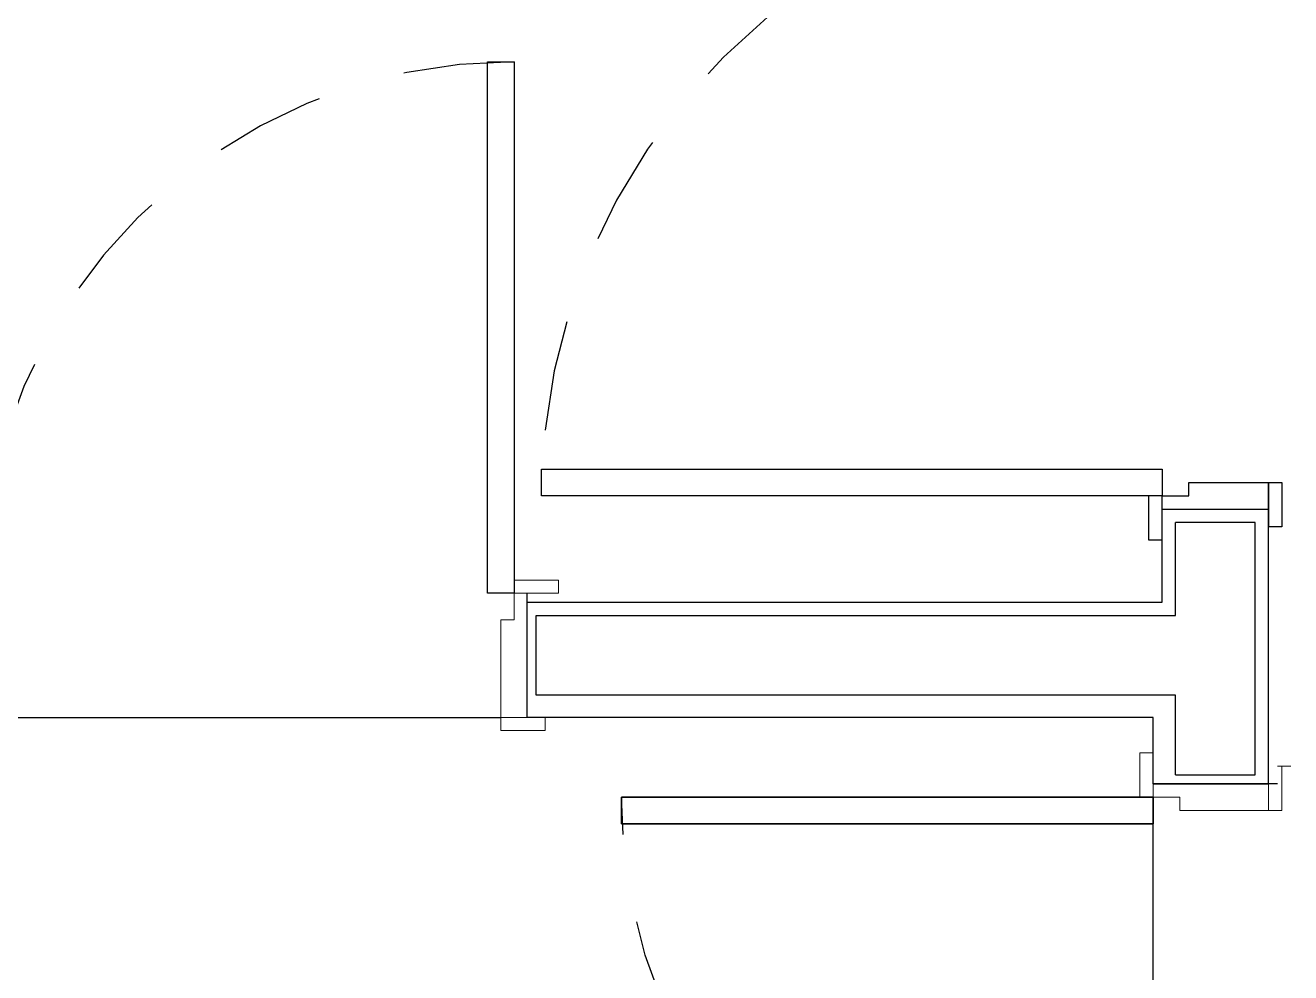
# Model space of a CAD drawing. Header units: millimetres. Extents: x 188.6 to 263.2, y 40.1 to 120.1.
# Drawn here: x 193.024 to 194.451, y 82.582 to 83.651 of the extents above; entities that cross this region are included whole.
import ezdxf

# ---------------------------------------------------------------- set-up
doc = ezdxf.new("R2010")
doc.units = ezdxf.units.MM
doc.linetypes.add('XREF-TIPO$0$HIDDEN2', pattern=[0.1875, 0.125, -0.0625])
doc.layers.add('ARQ', color=8, linetype='Continuous')

# ---------------------------------------------------------------- blocks, each defined once
blk = doc.blocks.new('XREF-TIPO$0$A$C281A5909')
at = {"color": 0}
for p, q in [((0.05, 0.755), (0.08, 0.755)), ((0.05, 0.155), (0.05, 0.755)), ((0.08, 0.755), (0.05, 0.755)), ((0.05, 0.755), (0.05, 0.155)), ((0.08, 0.755), (0.08, 0.155)), ((0.08, 0.155), (0.08, 0.755)), ((0.035, 0.015), (0.035, 0.155)), ((0.08, 0.155), (0.05, 0.155)), ((0.05, 0.155), (0.08, 0.155)), ((0.65, 0.155), (0.08, 0.155)), ((0.665, 0.025), (0.665, 0.155))]:
    blk.add_line(p, q, dxfattribs=at)
at = {"color": 0, "lineweight": 13}
for p, q in [((0, 0.155), (0, 0.17)), ((0, 0.17), (0.05, 0.17)), ((0.65, 0.155), (0.65, 0.17)), ((0.65, 0.17), (0.7, 0.17)), ((0.7, 0.17), (0.7, 0.155)), ((0, 0.155), (0.05, 0.155)), ((0.05, 0.155), (0.035, 0.155)), ((0.05, 0.155), (0.05, 0.125)), ((0.665, 0.155), (0.65, 0.155)), ((0.65, 0.125), (0.65, 0.155)), ((0.65, 0.155), (0.7, 0.155)), ((0.05, 0.125), (0.065, 0.125)), ((0.065, 0.125), (0.065, 0.025)), ((0.635, 0.025), (0.635, 0.125)), ((0.635, 0.125), (0.65, 0.125)), ((0.065, 0.025), (0.015, 0.025)), ((0.015, 0), (0.015, 0.015)), ((0.035, 0.025), (0.065, 0.025)), ((0.065, 0.025), (0.065, 0.01)), ((0.635, 0.025), (0.665, 0.025)), ((0.635, 0.01), (0.635, 0.025)), ((0.685, 0.025), (0.635, 0.025)), ((0.685, 0.025), (0.685, 0.01)), ((0.065, 0.01), (0.015, 0.01)), ((0.685, 0.01), (0.635, 0.01))]:
    blk.add_line(p, q, dxfattribs=at)
at = {"color": 0, "linetype": 'XREF-TIPO$0$HIDDEN2'}
blk.add_arc((0.05, 0.155), 0.6, 0, 90, dxfattribs=at)
blk = doc.blocks.new('XREF-TIPO$0$PORTA 70')
at = {"color": 0}
for p, q in [((36.2665, 23.8835), (36.2815, 23.8835)), ((36.2665, 23.8335), (36.2665, 23.8835)), ((36.2815, 23.8335), (36.2815, 23.8835)), ((36.4015, 23.8685), (36.4165, 23.8685)), ((36.4015, 23.8685), (36.4015, 23.8185)), ((36.4165, 23.8685), (36.4165, 23.8185)), ((36.2815, 23.8485), (36.2815, 23.8335)), ((36.4015, 23.8485), (36.2815, 23.8485)), ((36.4015, 23.8185), (36.4015, 23.8485)), ((36.2815, 23.8335), (36.2665, 23.8335)), ((36.3115, 23.8335), (36.2815, 23.8335)), ((36.3115, 23.8185), (36.3115, 23.8335)), ((36.4015, 23.8185), (36.3115, 23.8185)), ((36.4165, 23.8185), (36.4015, 23.8185)), ((36.3115, 23.1485), (36.4015, 23.1485)), ((36.3115, 23.1335), (36.3115, 23.1485)), ((36.4015, 23.1485), (36.4165, 23.1485)), ((36.4015, 23.1185), (36.4015, 23.1485)), ((36.4015, 23.1485), (36.4015, 23.0985)), ((36.4165, 23.1485), (36.4165, 23.0985)), ((36.2665, 23.0835), (36.2665, 23.1335)), ((36.2815, 23.1335), (36.3115, 23.1335)), ((36.2815, 23.0835), (36.2815, 23.1335)), ((36.2815, 23.1185), (36.4015, 23.1185)), ((36.4165, 23.0985), (36.4015, 23.0985)), ((36.2815, 23.0835), (36.2665, 23.0835))]:
    blk.add_line(p, q, dxfattribs=at)
blk.add_lwpolyline([(36.2815, 23.1635), (36.2815, 23.1335), (35.5815, 23.1335), (35.5815, 23.1635)], close=True, dxfattribs=at)
at = {"color": 0, "linetype": 'XREF-TIPO$0$HIDDEN2'}
blk.add_arc((36.2815, 23.1335), 0.7, 90, 180, dxfattribs=at)
blk = doc.blocks.new('A$C0BE265FA')
at = {"layer": 'ARQ'}
for p, q in [((-17.7761, -4.8849), (-17.7761, -4.2849)), ((-17.7761, -4.2849), (-17.7461, -4.2849)), ((-17.7461, -4.2849), (-17.7461, -4.8849)), ((-17.015, -4.8949), (-17.015, -4.7899)), ((-16.895, -5.0999), (-16.895, -4.7899)), ((-16.91, -4.8049), (-17, -4.8049)), ((-17, -4.9099), (-17, -4.8049)), ((-16.91, -5.0899), (-16.91, -4.8049)), ((-16.895, -5.0999), (-16.895, -4.7999)), ((-17.7461, -4.8849), (-17.7761, -4.8849)), ((-17.7311, -5.0249), (-17.7311, -4.8849)), ((-17.7311, -5.0249), (-17.7311, -4.8949)), ((-17.7311, -4.8949), (-17.015, -4.8949)), ((-17.7211, -4.9999), (-17.7211, -4.9099)), ((-17.7211, -4.9099), (-17, -4.9099)), ((-17, -4.9999), (-17.7211, -4.9999)), ((-17, -5.0899), (-17, -4.9999)), ((-18.3311, -5.0249), (-17.7611, -5.0249)), ((-17.025, -5.0249), (-17.7311, -5.0249)), ((-17.025, -5.0999), (-17.025, -5.0249)), ((-17, -5.0899), (-16.91, -5.0899)), ((-17.025, -5.0999), (-16.895, -5.0999))]:
    blk.add_line(p, q, dxfattribs=at)
at = {"layer": 'ARQ', "lineweight": 13}
for p, q in [((-17.6961, -4.8699), (-17.7461, -4.8699)), ((-17.6961, -4.8849), (-17.6961, -4.8699)), ((-17.7461, -4.8849), (-17.7311, -4.8849)), ((-17.7461, -4.8849), (-17.7461, -4.9149)), ((-17.6961, -4.8849), (-17.7461, -4.8849)), ((-17.7461, -4.9149), (-17.7611, -4.9149)), ((-17.7611, -4.9149), (-17.7611, -5.0249)), ((-17.7311, -5.0249), (-17.7611, -5.0249)), ((-17.7611, -5.0249), (-17.7611, -5.0399)), ((-17.7611, -5.0249), (-17.7111, -5.0249)), ((-17.7111, -5.0399), (-17.7111, -5.0249)), ((-17.7611, -5.0399), (-17.7111, -5.0399))]:
    blk.add_line(p, q, dxfattribs=at)
at = {"layer": 'ARQ', "linetype": 'XREF-TIPO$0$HIDDEN2'}
blk.add_arc((-17.7461, -4.8849), 0.6, 90, 180, dxfattribs=at)
at = {"layer": 'ARQ'}
blk.add_blockref('XREF-TIPO$0$PORTA 70', (-53.2965, -27.9084), dxfattribs=at)
at = {"layer": 'ARQ', "extrusion": (0, 0, -1), "zscale": -1, "rotation": 270}
blk.add_blockref('XREF-TIPO$0$A$C281A5909', (16.87, -5.0649), dxfattribs=at)

msp = doc.modelspace()

# ---------------------------------------------------------------- block references
at = {"layer": 'ARQ'}
msp.add_blockref('A$C0BE265FA', (211.3213, 87.8947), dxfattribs=at)

doc.saveas('drawing.dxf')
